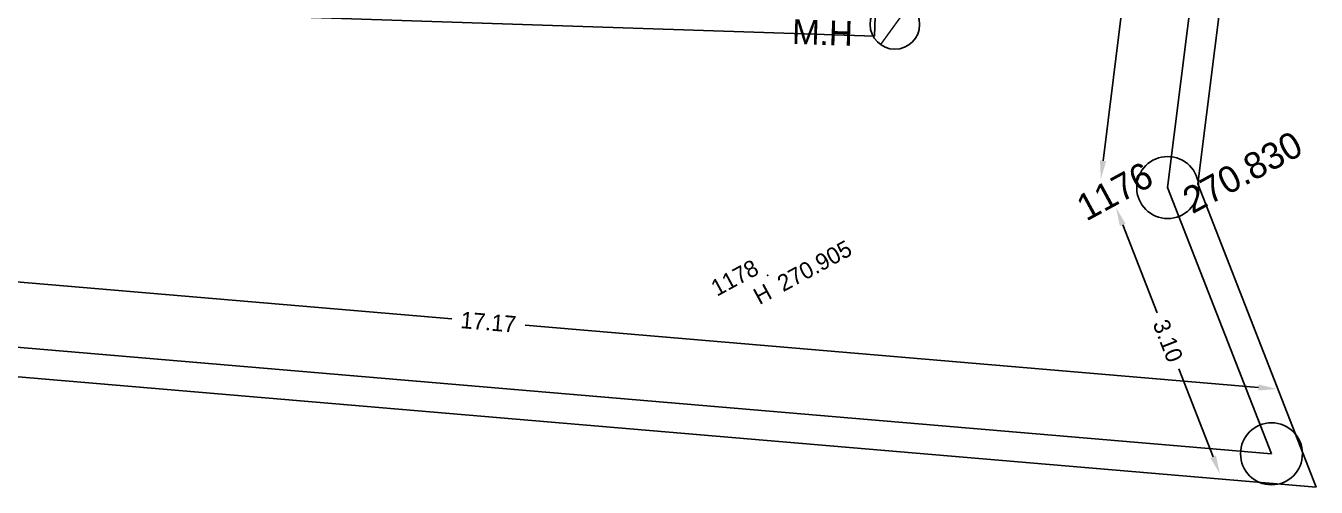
# Model space of a CAD drawing. Extents: x 166525 to 167198, y 178739 to 179747.
# Drawn here: x 166643.55 to 166657.55, y 179687.43 to 179692.44 of the extents above; entities that cross this region are included whole.
import ezdxf
from ezdxf.enums import TextEntityAlignment as Align

# ---------------------------------------------------------------- set-up
doc = ezdxf.new("R2010")
doc.units = 0
doc.header["$MEASUREMENT"] = 0
doc.linetypes.add('AUSGEZOGEN', pattern=[0])
doc.linetypes.add('SOLID_LINE', pattern=[0])
doc.layers.get('0').update_dxf_attribs({"linetype": 'CONTINUOUS'})
doc.layers.get('DEFPOINTS').update_dxf_attribs({"linetype": 'CONTINUOUS'})
for name, color, linetype in [('EBENE0', 7, 'AUSGEZOGEN'), ('Height', 7, 'CONTINUOUS'), ('Point Code', 7, 'CONTINUOUS'), ('Point ID', 7, 'CONTINUOUS'), ('Point_ID', 7, 'CONTINUOUS')]:
    doc.layers.add(name, color=color, linetype=linetype)
doc.dimstyles.get("Standard").update_dxf_attribs({"dimtxt": 0.18, "dimasz": 0.2, "dimexe": 0.2, "dimexo": 0.1, "dimgap": 0.1, "dimtad": 0, "dimzin": 0, "dimdsep": 46, "dimtxsty": 'Standard', "dimcen": 0.1, "dimse1": 1, "dimse2": 1, "dimclrd": 8, "dimadec": 0, "dimazin": 0, "dimtfac": 1, "dimtofl": 0, "dimtmove": 2, "dimatfit": 3, "dimfxl": 1, "dimtolj": 1, "dimtzin": 0, "dimarcsym": 0})

# ---------------------------------------------------------------- blocks, each defined once
blk = doc.blocks.new('*D1039')
at = {"color": 8, "lineweight": -2, "transparency": 16777216}
for p, q in [((166640.212, 179689.931), (166648.168, 179689.255)), ((166656.921, 179688.512), (166648.965, 179689.187))]:
    blk.add_line(p, q, dxfattribs=at)
at = {"color": 8, "transparency": 16777216}
for points in [[(166640.214, 179689.964), (166640.209, 179689.898), (166640.012, 179689.948)], [(166656.924, 179688.545), (166656.918, 179688.479), (166657.121, 179688.495)]]:
    blk.add_solid(points, dxfattribs=at)
at = {"layer": 'DEFPOINTS', "color": 0, "transparency": 16777216}
for p in [(166639.953, 179689.245, 260.069), (166657.121, 179688.495), (166657.061, 179687.792, 260.069)]:
    blk.add_point(p, dxfattribs=at)
at = {"color": 0, "transparency": 16777216, "insert": (166648.566, 179689.221), "char_height": 0.18, "attachment_point": 5, "rotation": 355.1461}
blk.add_mtext('\\A1;17.17', dxfattribs=at)
blk = doc.blocks.new('*D1043')
at = {"color": 8, "lineweight": -2, "transparency": 16777216}
for p, q in [((166656.12, 179698.024), (166655.719, 179694.835)), ((166655.233, 179690.971), (166655.634, 179694.16))]:
    blk.add_line(p, q, dxfattribs=at)
at = {"color": 8, "transparency": 16777216}
for points in [[(166656.087, 179698.028), (166656.153, 179698.02), (166656.145, 179698.223)], [(166655.2, 179690.975), (166655.267, 179690.966), (166655.209, 179690.772)]]:
    blk.add_solid(points, dxfattribs=at)
at = {"layer": 'DEFPOINTS', "color": 0, "transparency": 16777216}
for p in [(166656.871, 179698.131, 260.069), (166655.209, 179690.772), (166655.934, 179690.681, 260.069)]:
    blk.add_point(p, dxfattribs=at)
at = {"color": 0, "transparency": 16777216, "insert": (166655.677, 179694.497), "char_height": 0.18, "attachment_point": 5, "rotation": 82.8388}
blk.add_mtext('\\A1;7.51', dxfattribs=at)
blk = doc.blocks.new('*D1044')
at = {"color": 8, "lineweight": -2, "transparency": 16777216}
for p, q in [((166655.447, 179690.276), (166655.819, 179689.321)), ((166656.428, 179687.76), (166656.055, 179688.715))]:
    blk.add_line(p, q, dxfattribs=at)
at = {"color": 8, "transparency": 16777216}
for points in [[(166655.478, 179690.288), (166655.416, 179690.264), (166655.374, 179690.462)], [(166656.459, 179687.772), (166656.397, 179687.748), (166656.501, 179687.574)]]:
    blk.add_solid(points, dxfattribs=at)
at = {"layer": 'DEFPOINTS', "color": 0, "transparency": 16777216}
for p in [(166655.934, 179690.681, 260.069), (166655.374, 179690.462), (166657.061, 179687.792, 260.069)]:
    blk.add_point(p, dxfattribs=at)
at = {"color": 0, "transparency": 16777216, "insert": (166655.937, 179689.018), "char_height": 0.18, "attachment_point": 5, "rotation": 291.3028}
blk.add_mtext('\\A1;3.10', dxfattribs=at)

msp = doc.modelspace()

# ---------------------------------------------------------------- hatches: boundary and pattern name
at = {"lineweight": 13}
h = msp.add_hatch(dxfattribs=at)
h.set_pattern_fill('ANSI36', color=8, scale=0.896)
h.set_pattern_definition([(45, (30575.9883, 37071.3892), (1.50868303, 5.53183777), [7.112, -1.4224, 0, -1.4224])])
h.paths.add_polyline_path([(166653.13282, 179692.66866, 0.61209908), (166652.70646, 179692.45088, 0.24061853), (166652.81771, 179692.23309)])

# ---------------------------------------------------------------- linework, layer by layer
at = {"color": 9, "lineweight": 13}
msp.add_line((166653.13282, 179692.66866, 486.17054), (166652.81771, 179692.23309, 486.17054), dxfattribs=at)
at = {"color": 2}
for centre in [(166655.93444, 179690.68099, 162.47095), (166657.06085, 179687.79233, 162.54298)]:
    msp.add_circle(centre, 0.336, dxfattribs=at)
at = {"color": 0, "linetype": 'SOLID_LINE'}
for p in [(166655.93444, 179690.68099, 162.47095), (166651.59666, 179689.72716, 162.54298)]:
    msp.add_point(p, dxfattribs=at)
at = {"layer": 'EBENE0', "color": 8, "linetype": 'AUSGEZOGEN'}
for p, q in [((166652.75272, 179692.32402, 712.9881), (166653.06836, 179701.81638, 712.9881)), ((166652.75272, 179692.32402, 712.9881), (166653.06836, 179701.81638, 712.9881)), ((166643.26036, 179692.63967, 712.9881), (166652.75272, 179692.32402, 712.9881)), ((166643.26036, 179692.63967, 712.9881), (166652.75272, 179692.32402, 712.9881))]:
    msp.add_line(p, q, dxfattribs=at)
at = {"layer": 'Height', "color": 4, "linetype": 'SOLID_LINE', "elevation": 162.54298, "flags": 128}
msp.add_lwpolyline([(166657.5456, 179687.43001), (166656.26206, 179690.72163), (166657.19222, 179698.1249), (166656.53438, 179705.93306), (166639.6612, 179705.37147), (166639.63206, 179688.95123)], close=True, dxfattribs=at)
msp.add_lwpolyline([(166657.06085, 179687.79233), (166657.06085, 179687.79233), (166655.93444, 179690.68099), (166656.87054, 179698.13149), (166656.24104, 179705.60312), (166639.98065, 179705.06193), (166639.98065, 179705.06193), (166639.95259, 179689.24517), (166639.95259, 179689.24517), (166657.06085, 179687.79233)], dxfattribs=at)
at = {"layer": 'Height', "color": 4, "linetype": 'SOLID_LINE'}
msp.add_circle((166652.97526, 179692.45088, 486.17054), 0.2688, dxfattribs=at)

# ---------------------------------------------------------------- texts
for s, height, p in [('270.830', 0.288, (166656.06464, 179690.6425, 162.47095)), ('270.905', 0.18, (166651.67803, 179689.7031, 162.54298))]:
    msp.add_text(s, height=height, rotation=28.531747, dxfattribs=at).set_placement(p, align=Align.TOP_LEFT)
at = {"layer": 'Point Code', "color": 5, "linetype": 'SOLID_LINE'}
msp.add_text('H', height=0.18, rotation=28.531747, dxfattribs=at).set_placement((166651.57261, 179689.64578, 162.54298), align=Align.TOP_RIGHT)
at = {"layer": 'Point ID', "color": 1, "linetype": 'SOLID_LINE'}
for s, height, p in [('1176', 0.288, (166655.80425, 179690.71948, 162.47095)), ('1178', 0.18, (166651.51529, 179689.75121, 162.54298))]:
    msp.add_text(s, height=height, rotation=28.531747, dxfattribs=at).set_placement(p, align=Align.RIGHT)
at = {"layer": 'Point_ID', "color": 1, "linetype": 'SOLID_LINE'}
msp.add_text('M.H', height=0.2688, rotation=358.095622, dxfattribs=at).set_placement((166652.51538, 179692.21708, 486.17054), align=Align.RIGHT)

# ---------------------------------------------------------------- dimensions: what is measured, and where the dimension line sits
at = {"color": 3}
for p1, p2, distance, picture, middle in [((166656.87054, 179698.13149, 162.54298), (166655.93444, 179690.68099, 162.54298), -0.73162, '*D1043', (166655.67658, 179694.49744, -97.52579)), ((166657.06085, 179687.79233, 162.54298), (166655.93444, 179690.68099, 162.54298), 0.60141, '*D1044', (166655.93733, 179689.01817, -97.52579)), ((166639.95259, 179689.24517, 162.54298), (166657.06085, 179687.79233, 162.54298), 0.70511, '*D1039', (166648.56638, 179689.22133, -97.52579))]:
    dim = msp.add_aligned_dim(p1=p1, p2=p2, distance=distance, dimstyle='Standard', dxfattribs=at)
    dim.commit()
    dim.dimension.update_dxf_attribs({"geometry": picture, "text_midpoint": middle})

doc.saveas('drawing.dxf')
